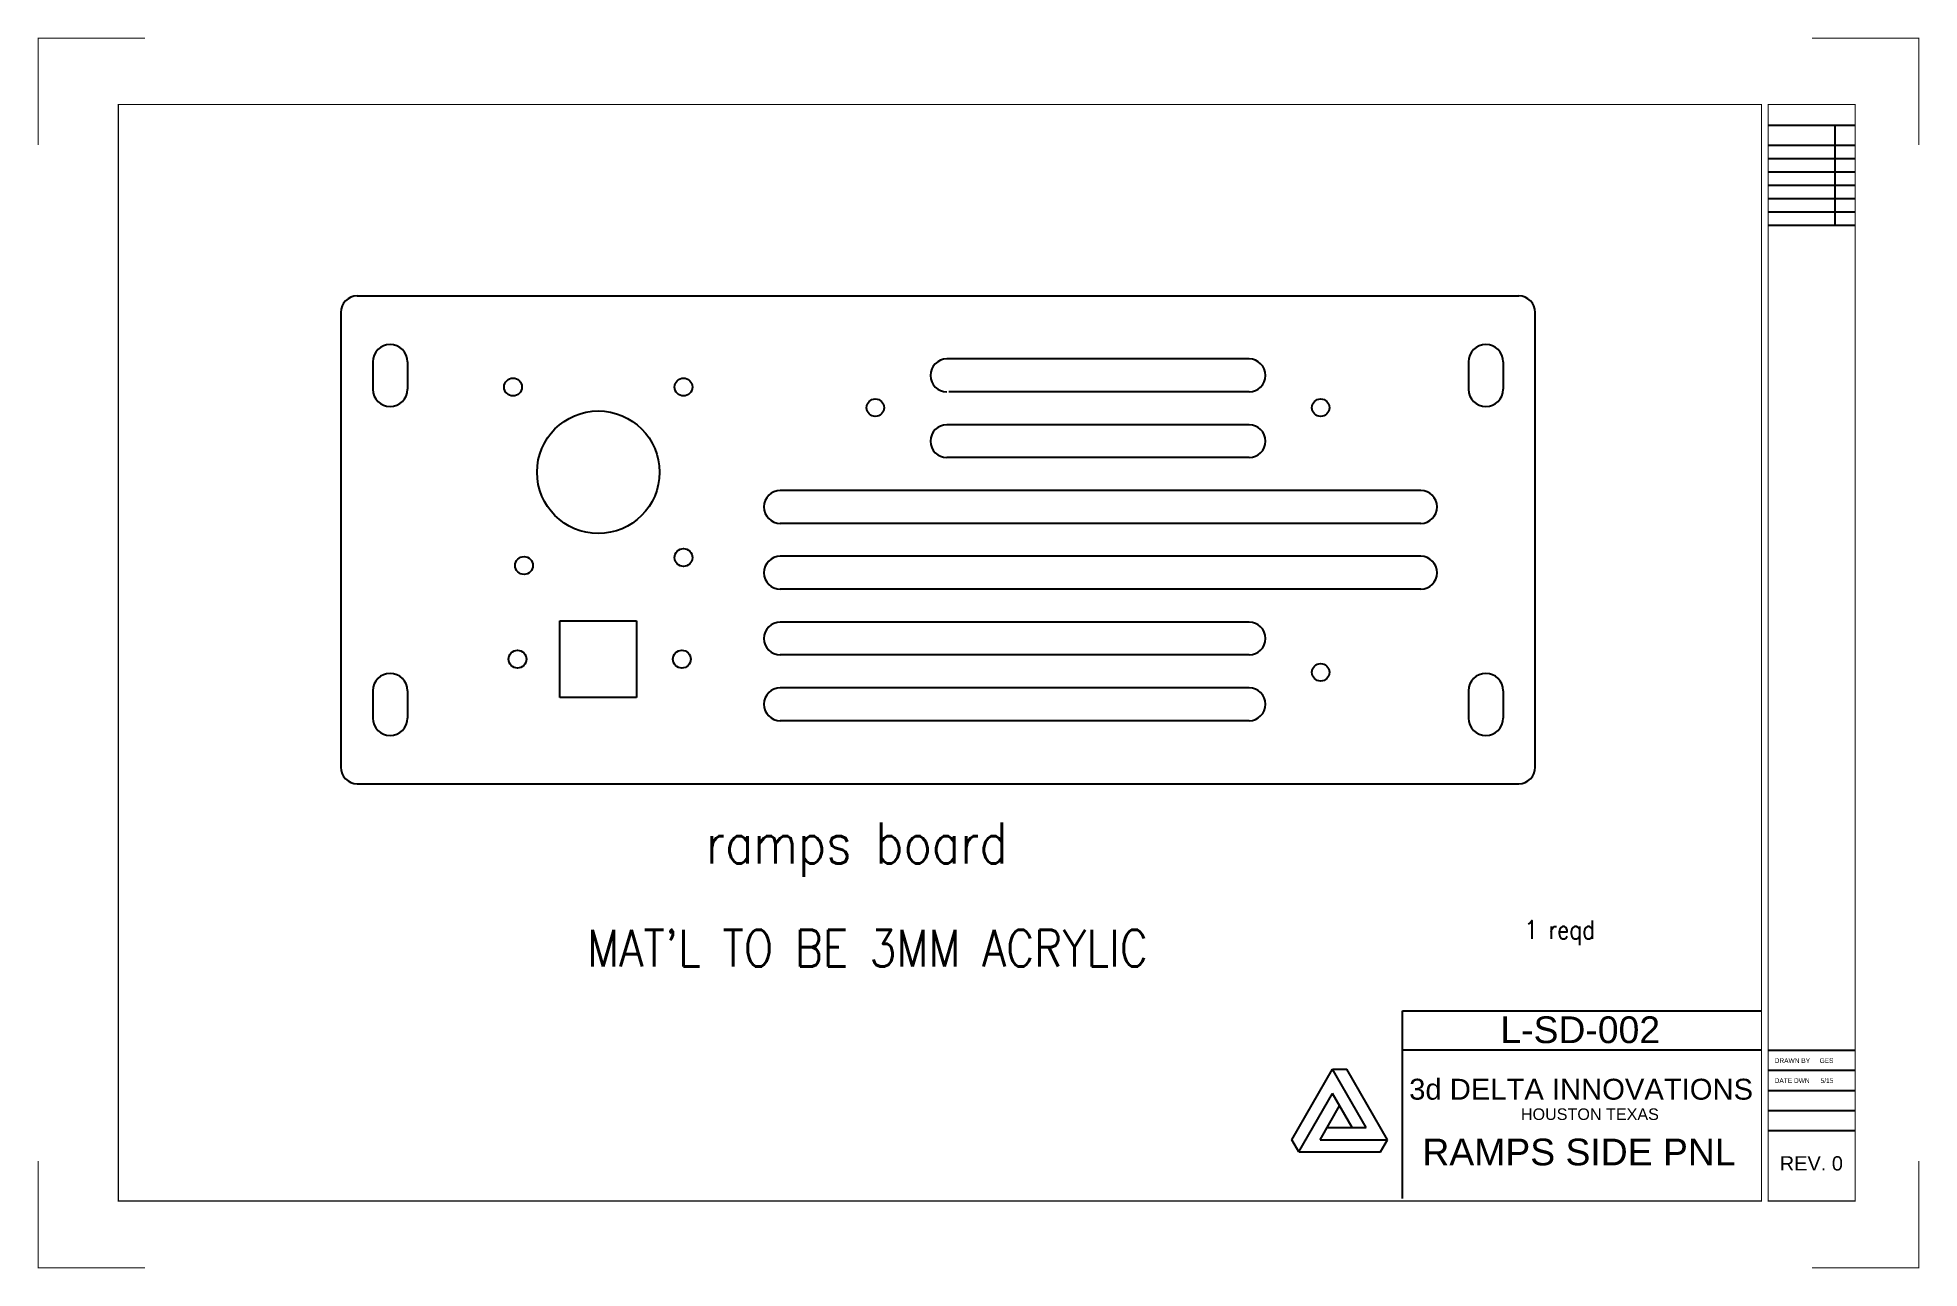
# Model space of a CAD drawing. Header units: inches. Extents: x 81396 to 81739, y 8489 to 8713.
import ezdxf

# ---------------------------------------------------------------- set-up
doc = ezdxf.new("R2010")
doc.units = ezdxf.units.IN
doc.header["$MEASUREMENT"] = 0
doc.layers.add('Title Block', color=7, linetype='Continuous')
doc.styles.add('ROMANS', font='ROMANS.SHX')
doc.styles.get("Standard").update_dxf_attribs({"font": 'arial.ttf'})

msp = doc.modelspace()

# ---------------------------------------------------------------- linework, layer by layer
at = {"color": 6}
for p, q in [((81454.21, 8666.14), (81666.21, 8666.14)), ((81451.21, 8663.14), (81451.21, 8580.14)), ((81669.21, 8580.14), (81669.21, 8663.14)), ((81616.98, 8654.64), (81561.84, 8654.64)), ((81616.98, 8648.64), (81562.17, 8648.64)), ((81616.98, 8642.64), (81561.84, 8642.64)), ((81616.98, 8636.64), (81561.84, 8636.64)), ((81648.31, 8630.64), (81531.43, 8630.64)), ((81648.31, 8624.64), (81531.43, 8624.64)), ((81648.31, 8618.64), (81531.43, 8618.64)), ((81648.31, 8612.64), (81531.43, 8612.64)), ((81616.98, 8606.64), (81531.43, 8606.64)), ((81616.98, 8600.64), (81531.43, 8600.64)), ((81616.98, 8594.64), (81531.43, 8594.64)), ((81616.98, 8588.64), (81531.43, 8588.64)), ((81454.21, 8577.14), (81666.21, 8577.14)), ((81624.8, 8512.18), (81632.24, 8525.06)), ((81638.38, 8514.41), (81632.24, 8525.06)), ((81632.24, 8525.06), (81634.8, 8525.06)), ((81642.24, 8512.18), (81634.8, 8525.06)), ((81626.09, 8509.96), (81632.24, 8520.61)), ((81629.94, 8512.18), (81633.52, 8518.38)), ((81635.82, 8514.41), (81632.24, 8520.61)), ((81631.22, 8514.41), (81638.38, 8514.41)), ((81626.09, 8509.96), (81624.8, 8512.18)), ((81629.94, 8512.18), (81642.24, 8512.18)), ((81640.95, 8509.96), (81642.24, 8512.18)), ((81626.09, 8509.96), (81640.95, 8509.96))]:
    msp.add_line(p, q, dxfattribs=at)
at = {"color": 3}
for p, q in [((81457.03, 8654.11), (81457.03, 8649.11)), ((81463.38, 8654.11), (81463.38, 8649.11)), ((81657.03, 8654.11), (81657.03, 8649.11)), ((81663.38, 8654.11), (81663.38, 8649.11)), ((81457.03, 8594.11), (81457.03, 8589.11)), ((81463.38, 8594.11), (81463.38, 8589.11)), ((81657.03, 8594.11), (81657.03, 8589.11)), ((81663.38, 8594.11), (81663.38, 8589.11))]:
    msp.add_line(p, q, dxfattribs=at)
for p, q in [((81491.21, 8606.87), (81505.21, 8606.87)), ((81491.21, 8592.87), (81491.21, 8606.87)), ((81505.21, 8606.87), (81505.21, 8592.87)), ((81505.21, 8592.87), (81491.21, 8592.87)), ((81644.99, 8501.48), (81644.99, 8535.69)), ((81644.99, 8535.69), (81710.52, 8535.69)), ((81644.99, 8528.62), (81710.52, 8528.62))]:
    msp.add_line(p, q)
at = {"color": 2}
for centre in [(81482.65, 8649.52), (81513.76, 8649.52), (81484.65, 8616.96), (81513.76, 8618.41), (81483.46, 8599.87), (81513.46, 8599.87)]:
    msp.add_circle(centre, 1.63, dxfattribs=at)
at = {"color": 3}
msp.add_circle((81498.21, 8633.97), 11.18, dxfattribs=at)
for centre in [(81548.77, 8645.74), (81630.05, 8645.74), (81630.05, 8597.48)]:
    msp.add_circle(centre, 1.6)
at = {"color": 6}
for centre, start, end in [((81454.21, 8663.14), 90, 180), ((81666.21, 8663.14), 0, 90), ((81561.84, 8651.64), 90, 270), ((81616.98, 8651.64), 270, 90), ((81561.84, 8639.64), 90, 270), ((81616.98, 8639.64), 270, 90), ((81531.43, 8627.64), 90, 270), ((81648.31, 8627.64), 270, 90), ((81531.43, 8615.64), 90, 270), ((81648.31, 8615.64), 270, 90), ((81531.43, 8603.64), 90, 270), ((81616.98, 8603.64), 270, 90), ((81531.43, 8591.64), 90, 270), ((81616.98, 8591.64), 270, 90), ((81454.21, 8580.14), 180, 270), ((81666.21, 8580.14), 270, 0)]:
    msp.add_arc(centre, 3, start, end, dxfattribs=at)
at = {"color": 3}
for centre, start, end in [((81460.21, 8654.11), 0, 180), ((81660.21, 8654.11), 0, 180), ((81460.21, 8649.11), 180, 0), ((81660.21, 8649.11), 180, 0), ((81460.21, 8594.11), 0, 180), ((81660.21, 8594.11), 0, 180), ((81460.21, 8589.11), 180, 0), ((81660.21, 8589.11), 180, 0)]:
    msp.add_arc(centre, 3.17, start, end, dxfattribs=at)
at = {"layer": 'Title Block'}
for p, q in [((81711.74, 8697.31), (81727.59, 8697.31)), ((81723.93, 8679.02), (81723.93, 8697.31)), ((81711.74, 8693.65), (81727.59, 8693.65)), ((81711.74, 8691.21), (81727.59, 8691.21)), ((81711.74, 8688.77), (81727.59, 8688.77)), ((81711.74, 8686.34), (81727.59, 8686.34)), ((81711.74, 8683.9), (81727.59, 8683.9)), ((81711.74, 8681.46), (81727.59, 8681.46)), ((81711.74, 8679.02), (81727.59, 8679.02)), ((81711.74, 8528.52), (81727.59, 8528.52)), ((81711.74, 8524.86), (81727.59, 8524.86)), ((81711.74, 8521.21), (81727.59, 8521.21)), ((81711.74, 8517.55), (81727.59, 8517.55)), ((81711.74, 8513.89), (81727.59, 8513.89))]:
    msp.add_line(p, q, dxfattribs=at)
at = {"layer": 'Title Block', "const_width": 0.195}
for points in [[(81395.98, 8693.65), (81395.98, 8713.16), (81415.48, 8713.16)], [(81739.23, 8693.65), (81739.23, 8713.16), (81719.72, 8713.16)], [(81395.98, 8508.34), (81395.98, 8488.83), (81415.48, 8488.83)], [(81739.23, 8508.34), (81739.23, 8488.83), (81719.72, 8488.83)]]:
    msp.add_lwpolyline(points, dxfattribs=at)
for points in [[(81410.61, 8501.02), (81710.52, 8501.02), (81710.52, 8701.08), (81410.61, 8701.08)], [(81711.74, 8501.02), (81727.59, 8501.02), (81727.59, 8701.08), (81711.74, 8701.08)]]:
    msp.add_lwpolyline(points, close=True, dxfattribs=at)

# ---------------------------------------------------------------- texts
at = {"style": 'ROMANS', "width": 0.85}
for s, height, p in [('ramps board', 7.4512, (81517.82, 8562.62)), ('1 reqd', 3.353, (81667.25, 8548.84)), ("MAT'L TO BE 3MM ACRYLIC", 6.7061, (81496.18, 8543.79))]:
    msp.add_text(s, height=height, dxfattribs=at).set_placement(p)
at = {"attachment_point": 1}
for s, insert, char_height, width in [('L-SD-002', (81662.85, 8534.7), 4.877, 83.8277), ('DRAWN BY', (81712.91, 8527.06), 0.859, 14.7644), ('GES', (81721.11, 8527.06), 0.859, 14.7644), ('3d DELTA INNOVATIONS', (81646.21, 8523.32), 3.8137, 65.5558), ('DATE DWN      5/15', (81712.91, 8523.41), 0.8589, 14.7644), ('HOUSTON TEXAS', (81666.6, 8517.91), 2.107, 36.2177), ('RAMPS SIDE PNL', (81648.62, 8512.4), 4.8767, 83.8277), ('REV. 0', (81713.85, 8509.19), 2.605, 44.7723)]:
    msp.add_mtext(s, dxfattribs=dict(at, insert=insert, char_height=char_height, width=width))

doc.saveas('drawing.dxf')
